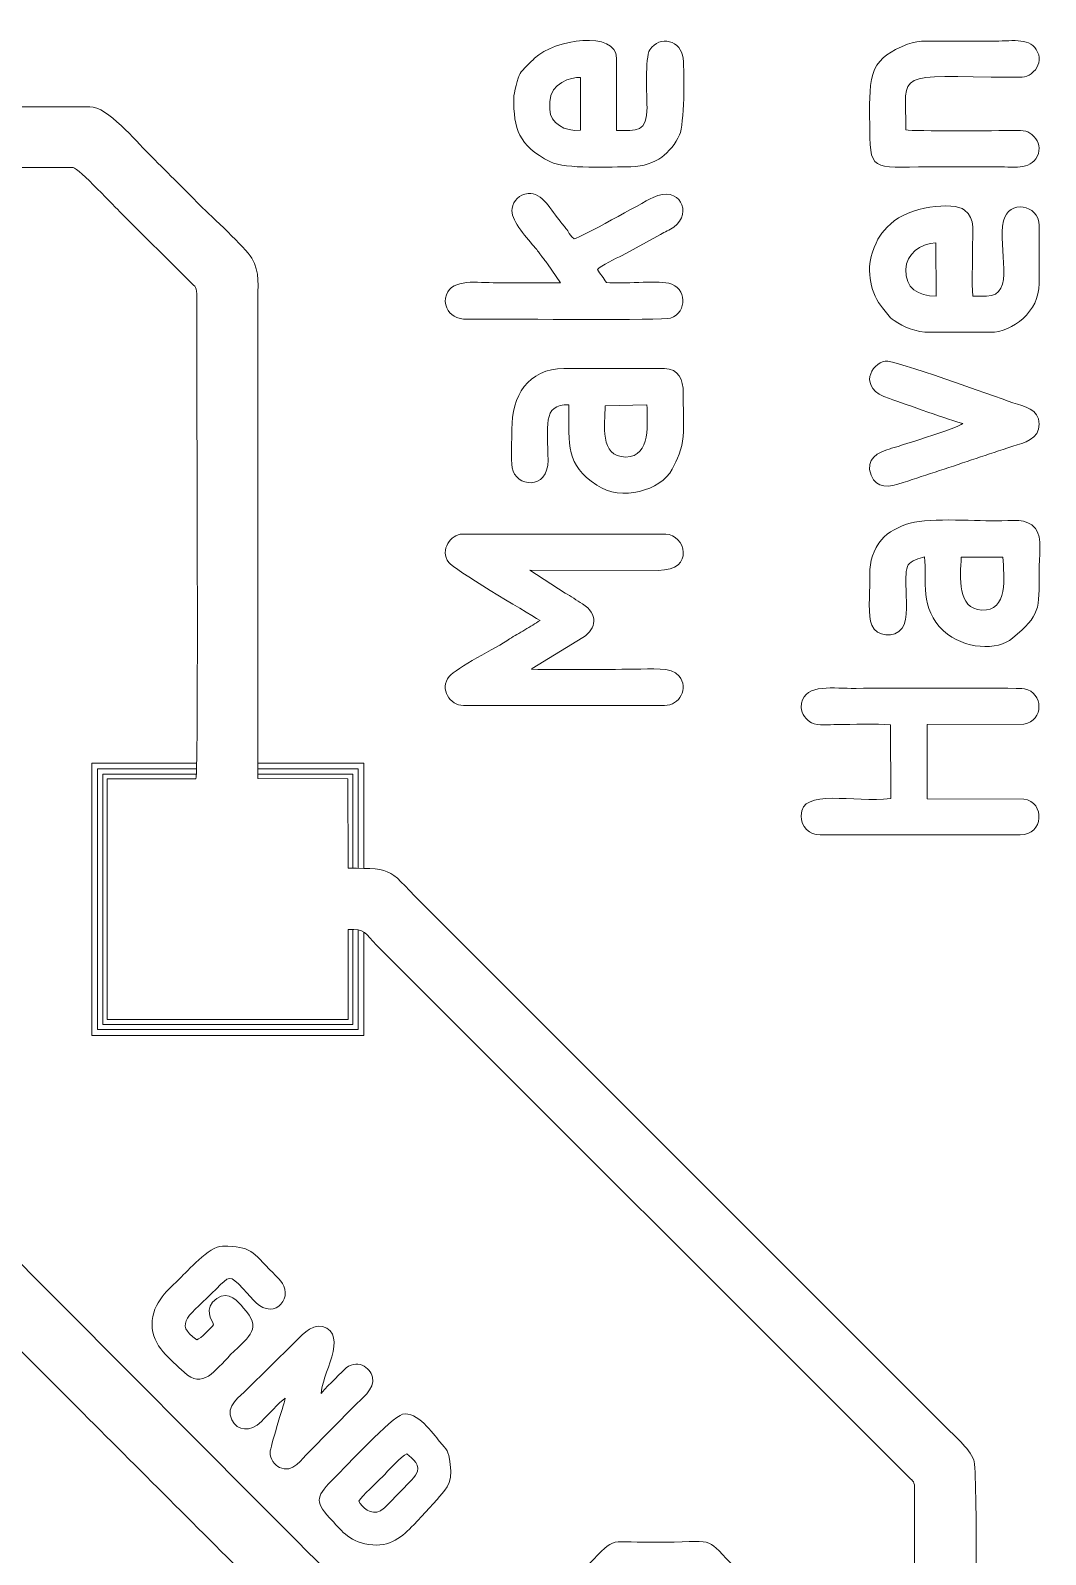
# Model space of a CAD drawing. Header units: inches. Extents: x -0.62 to 0.62, y -0.78 to 0.79.
# Drawn here: x 0.086 to 0.619, y -0.012 to 0.789 of the extents above; entities that cross this region are included whole.
import ezdxf

# ---------------------------------------------------------------- set-up
doc = ezdxf.new("R2010")
doc.units = ezdxf.units.IN
doc.header["$MEASUREMENT"] = 0
doc.layers.add('Layer 1', color=7, linetype='Continuous')

msp = doc.modelspace()

# ---------------------------------------------------------------- linework, layer by layer
at = {"layer": 'Layer 1', "lineweight": 9}
for points, knots in [([(0.34013, 0.75309), (0.34013, 0.73685), (0.34233, 0.72824), (0.3594, 0.71959), (0.3594, 0.71959), (0.36731, 0.71558), (0.3912, 0.717), (0.40169, 0.717), (0.40169, 0.717), (0.40842, 0.717), (0.41366, 0.71915), (0.41789, 0.72201), (0.41789, 0.72201), (0.42133, 0.72433), (0.42532, 0.72943), (0.42719, 0.73369), (0.42719, 0.73369), (0.42974, 0.73955), (0.42987, 0.76527), (0.4291, 0.77395), (0.4291, 0.77395), (0.42829, 0.78308), (0.41683, 0.78648), (0.41158, 0.77838), (0.41158, 0.77838), (0.40904, 0.77446), (0.41011, 0.75369), (0.41014, 0.74835), (0.41014, 0.74835), (0.41021, 0.73494), (0.40486, 0.736), (0.39413, 0.736), (0.39413, 0.736), (0.39413, 0.736), (0.39413, 0.77407), (0.39413, 0.77407), (0.39413, 0.77407), (0.39413, 0.78855), (0.36131, 0.78408), (0.35108, 0.77393), (0.35108, 0.77393), (0.3493, 0.77216), (0.34463, 0.7679), (0.34346, 0.76599), (0.34346, 0.76599), (0.3423, 0.76408), (0.34013, 0.75536), (0.34013, 0.75309)], [0, 0, 0, 0, 0.076923, 0.076923, 0.076923, 0.076923, 0.153846, 0.153846, 0.153846, 0.153846, 0.230769, 0.230769, 0.230769, 0.230769, 0.307692, 0.307692, 0.307692, 0.307692, 0.384615, 0.384615, 0.384615, 0.384615, 0.461538, 0.461538, 0.461538, 0.461538, 0.538462, 0.538462, 0.538462, 0.538462, 0.615385, 0.615385, 0.615385, 0.615385, 0.692308, 0.692308, 0.692308, 0.692308, 0.769231, 0.769231, 0.769231, 0.769231, 0.846154, 0.846154, 0.846154, 0.846154, 1, 1, 1, 1]), ([(0.54612, 0.73638), (0.54612, 0.7682), (0.53887, 0.76431), (0.60199, 0.764), (0.60199, 0.764), (0.60769, 0.76397), (0.60989, 0.76363), (0.61319, 0.76692), (0.61319, 0.76692), (0.61583, 0.76955), (0.61713, 0.77315), (0.61532, 0.77724), (0.61532, 0.77724), (0.61193, 0.78492), (0.60263, 0.783), (0.59319, 0.783), (0.59319, 0.783), (0.58371, 0.783), (0.57424, 0.783), (0.56477, 0.783), (0.56477, 0.783), (0.55216, 0.783), (0.55075, 0.78352), (0.54071, 0.77851), (0.54071, 0.77851), (0.53416, 0.77525), (0.52933, 0.77049), (0.52802, 0.76273), (0.52802, 0.76273), (0.52667, 0.75472), (0.52712, 0.74517), (0.52712, 0.73617), (0.52712, 0.73617), (0.52712, 0.71265), (0.53015, 0.717), (0.56409, 0.717), (0.56409, 0.717), (0.57356, 0.717), (0.58304, 0.717), (0.59251, 0.717), (0.59251, 0.717), (0.60246, 0.717), (0.61148, 0.71504), (0.61506, 0.72241), (0.61506, 0.72241), (0.61709, 0.72656), (0.61598, 0.73002), (0.61345, 0.73276), (0.61345, 0.73276), (0.61043, 0.73602), (0.60827, 0.73605), (0.60267, 0.73602), (0.60267, 0.73602), (0.59497, 0.73597), (0.54998, 0.73546), (0.54612, 0.73638)], [0, 0, 0, 0, 0.066667, 0.066667, 0.066667, 0.066667, 0.133333, 0.133333, 0.133333, 0.133333, 0.2, 0.2, 0.2, 0.2, 0.266667, 0.266667, 0.266667, 0.266667, 0.333333, 0.333333, 0.333333, 0.333333, 0.4, 0.4, 0.4, 0.4, 0.466667, 0.466667, 0.466667, 0.466667, 0.533333, 0.533333, 0.533333, 0.533333, 0.6, 0.6, 0.6, 0.6, 0.666667, 0.666667, 0.666667, 0.666667, 0.733333, 0.733333, 0.733333, 0.733333, 0.8, 0.8, 0.8, 0.8, 0.866667, 0.866667, 0.866667, 0.866667, 1, 1, 1, 1]), ([(0.35913, 0.75106), (0.35913, 0.761), (0.37045, 0.76415), (0.37513, 0.76381), (0.37513, 0.76381), (0.37513, 0.76381), (0.37513, 0.73622), (0.37513, 0.73622), (0.37513, 0.73622), (0.36706, 0.7352), (0.35913, 0.73995), (0.35913, 0.747), (0.35913, 0.747), (0.35913, 0.747), (0.35913, 0.75106), (0.35913, 0.75106)], [0, 0, 0, 0, 0.2, 0.2, 0.2, 0.2, 0.4, 0.4, 0.4, 0.4, 0.6, 0.6, 0.6, 0.6, 1, 1, 1, 1]), ([(-0.07453, -0.1548), (-0.07453, -0.1548), (-0.04124, -0.1548), (-0.04124, -0.1548), (-0.04124, -0.1548), (-0.04124, -0.1548), (-0.04124, -0.23911), (-0.04124, -0.23911), (-0.04124, -0.23911), (-0.04124, -0.23911), (-0.04837, -0.23911), (-0.04837, -0.23911), (-0.04837, -0.23911), (-0.04837, -0.23911), (-0.04837, -0.28711), (-0.04837, -0.28711), (-0.04837, -0.28711), (-0.04837, -0.28977), (-0.03524, -0.30145), (-0.03273, -0.30403), (-0.03273, -0.30403), (-0.02807, -0.30881), (-0.0286, -0.30748), (-0.01987, -0.30747), (-0.01987, -0.30747), (-0.01987, -0.30747), (0.06202, -0.30746), (0.06202, -0.30746), (0.06202, -0.30746), (0.07391, -0.30741), (0.07486, -0.31176), (0.08251, -0.3194), (0.08251, -0.3194), (0.10535, -0.34222), (0.10164, -0.33365), (0.10164, -0.36494), (0.10164, -0.36494), (0.10164, -0.36494), (0.10164, -0.39647), (0.10164, -0.39647), (0.10164, -0.39647), (0.10164, -0.39647), (0.10846, -0.39647), (0.10846, -0.39647), (0.10846, -0.39647), (0.10846, -0.39647), (0.10846, -0.40744), (0.10846, -0.40744), (0.10846, -0.40744), (0.11764, -0.39905), (0.1394, -0.37637), (0.14398, -0.3718), (0.14398, -0.3718), (0.1571, -0.35867), (0.16974, -0.34606), (0.18289, -0.33289), (0.18289, -0.33289), (0.18289, -0.33289), (0.24076, -0.27504), (0.24076, -0.27504), (0.24076, -0.27504), (0.24503, -0.27076), (0.25611, -0.25747), (0.2623, -0.25747), (0.2623, -0.25747), (0.2623, -0.25747), (0.35458, -0.25747), (0.35458, -0.25747), (0.35458, -0.25747), (0.35465, -0.23657), (0.35254, -0.24371), (0.37269, -0.22359), (0.37269, -0.22359), (0.37553, -0.22074), (0.3893, -0.20547), (0.39222, -0.20547), (0.39222, -0.20547), (0.39222, -0.20547), (0.44161, -0.20547), (0.44161, -0.20547), (0.44161, -0.20547), (0.44369, -0.20547), (0.44794, -0.21043), (0.4491, -0.21184), (0.4491, -0.21184), (0.45352, -0.20902), (0.49547, -0.16585), (0.50029, -0.16103), (0.50029, -0.16103), (0.50029, -0.16103), (0.54529, -0.11603), (0.54529, -0.11603), (0.54529, -0.11603), (0.54735, -0.11398), (0.55062, -0.11223), (0.55062, -0.10844), (0.55062, -0.10844), (0.55062, -0.10844), (0.55062, 0.02353), (0.55062, 0.02353), (0.55062, 0.02353), (0.55062, 0.02678), (0.54916, 0.02724), (0.54729, 0.02906), (0.54729, 0.02906), (0.54729, 0.02906), (0.26811, 0.30817), (0.26811, 0.30817), (0.26811, 0.30817), (0.26222, 0.31406), (0.26201, 0.31706), (0.25315, 0.31631), (0.25315, 0.31631), (0.25315, 0.31631), (0.25313, 0.26902), (0.25313, 0.26902), (0.25313, 0.26902), (0.25313, 0.26902), (0.12664, 0.26902), (0.12664, 0.26902), (0.12664, 0.26902), (0.12664, 0.26902), (0.12664, 0.39551), (0.12664, 0.39551), (0.12664, 0.39551), (0.12664, 0.39551), (0.17321, 0.39551), (0.17321, 0.39551), (0.17321, 0.39551), (0.17472, 0.40065), (0.17339, 0.62103), (0.17366, 0.64822), (0.17366, 0.64822), (0.17372, 0.65434), (0.17317, 0.65343), (0.16991, 0.65663), (0.16991, 0.65663), (0.16991, 0.65663), (0.1337, 0.69282), (0.1337, 0.69282), (0.1337, 0.69282), (0.13159, 0.69494), (0.11135, 0.71651), (0.1087, 0.71651), (0.1087, 0.71651), (0.1087, 0.71651), (-0.37545, 0.71651), (-0.37545, 0.71651), (-0.37545, 0.71651), (-0.37877, 0.71651), (-0.38539, 0.70811), (-0.38788, 0.70562), (-0.38788, 0.70562), (-0.38788, 0.70562), (-0.43593, 0.65758), (-0.43593, 0.65758), (-0.43593, 0.65758), (-0.43882, 0.65471), (-0.44033, 0.65476), (-0.44041, 0.6496), (-0.44041, 0.6496), (-0.44041, 0.6496), (-0.44035, 0.58863), (-0.44035, 0.58863), (-0.44035, 0.58863), (-0.44035, 0.52426), (-0.44035, 0.45989), (-0.44035, 0.39552), (-0.44035, 0.39552), (-0.44035, 0.39552), (-0.39304, 0.39551), (-0.39304, 0.39551), (-0.39304, 0.39551), (-0.39304, 0.39551), (-0.39285, 0.2692), (-0.39285, 0.2692), (-0.39285, 0.2692), (-0.40544, 0.2681), (-0.49895, 0.26901), (-0.51935, 0.26902), (-0.51935, 0.26902), (-0.51935, 0.28971), (-0.52023, 0.38256), (-0.51914, 0.39552), (-0.51914, 0.39552), (-0.51914, 0.39552), (-0.47239, 0.39552), (-0.47239, 0.39552), (-0.47239, 0.39552), (-0.47239, 0.39552), (-0.47235, 0.66105), (-0.47235, 0.66105), (-0.47235, 0.66105), (-0.47235, 0.66876), (-0.45824, 0.68029), (-0.45303, 0.68551), (-0.45303, 0.68551), (-0.45303, 0.68551), (-0.39821, 0.74032), (-0.39821, 0.74032), (-0.39821, 0.74032), (-0.3949, 0.74364), (-0.39105, 0.7485), (-0.38391, 0.7485), (-0.38391, 0.7485), (-0.38391, 0.7485), (0.1175, 0.7485), (0.1175, 0.7485), (0.1175, 0.7485), (0.12661, 0.7485), (0.14183, 0.73035), (0.14807, 0.72411), (0.14807, 0.72411), (0.15739, 0.71479), (0.16619, 0.70599), (0.17547, 0.6967), (0.17547, 0.6967), (0.18143, 0.69074), (0.1989, 0.67474), (0.20252, 0.66895), (0.20252, 0.66895), (0.20706, 0.66167), (0.20563, 0.65432), (0.20563, 0.64413), (0.20563, 0.64413), (0.20563, 0.64413), (0.20563, 0.39574), (0.20563, 0.39574), (0.20563, 0.39574), (0.20563, 0.39574), (0.25303, 0.39549), (0.25303, 0.39549), (0.25303, 0.39549), (0.25303, 0.39549), (0.25315, 0.34852), (0.25315, 0.34852), (0.25315, 0.34852), (0.27852, 0.34852), (0.2733, 0.34868), (0.29534, 0.32661), (0.29534, 0.32661), (0.29534, 0.32661), (0.56672, 0.05526), (0.56672, 0.05526), (0.56672, 0.05526), (0.57105, 0.05094), (0.57942, 0.04404), (0.58178, 0.03773), (0.58178, 0.03773), (0.58395, 0.03193), (0.58262, -0.07359), (0.58262, -0.08949), (0.58262, -0.08949), (0.58262, -0.12245), (0.58771, -0.11929), (0.56812, -0.13886), (0.56812, -0.13886), (0.55721, -0.14976), (0.54687, -0.16011), (0.53597, -0.171), (0.53597, -0.171), (0.52521, -0.18176), (0.51491, -0.19206), (0.50416, -0.20281), (0.50416, -0.20281), (0.49868, -0.20829), (0.49371, -0.21325), (0.48826, -0.21871), (0.48826, -0.21871), (0.48542, -0.22156), (0.48302, -0.22395), (0.48014, -0.22683), (0.48014, -0.22683), (0.47761, -0.22936), (0.47427, -0.23231), (0.47225, -0.23489), (0.47225, -0.23489), (0.47472, -0.23715), (0.47912, -0.23994), (0.47912, -0.2438), (0.47912, -0.2438), (0.47912, -0.2438), (0.47912, -0.29252), (0.47912, -0.29252), (0.47912, -0.29252), (0.47912, -0.2952), (0.47536, -0.2979), (0.47369, -0.29957), (0.47369, -0.29957), (0.47369, -0.29957), (0.45508, -0.31817), (0.45508, -0.31817), (0.45508, -0.31817), (0.43869, -0.33459), (0.44703, -0.32997), (0.41658, -0.32997), (0.41658, -0.32997), (0.41104, -0.32997), (0.39675, -0.3307), (0.39222, -0.32992), (0.39222, -0.32992), (0.38946, -0.32944), (0.38713, -0.3261), (0.38541, -0.32437), (0.38541, -0.32437), (0.38105, -0.32001), (0.35463, -0.29501), (0.35463, -0.29252), (0.35463, -0.29252), (0.35463, -0.29252), (0.35463, -0.27747), (0.35463, -0.27747), (0.35463, -0.27747), (0.35463, -0.27747), (0.26902, -0.27747), (0.26902, -0.27747), (0.26902, -0.27747), (0.26555, -0.27747), (0.26429, -0.28006), (0.26248, -0.28188), (0.26248, -0.28188), (0.26248, -0.28188), (0.13119, -0.41315), (0.13119, -0.41315), (0.13119, -0.41315), (0.12346, -0.42088), (0.11635, -0.42822), (0.10852, -0.43581), (0.10852, -0.43581), (0.10852, -0.43581), (0.10846, -0.43587), (0.10846, -0.43587), (0.10846, -0.43587), (0.10846, -0.43587), (0.10846, -0.48077), (0.10846, -0.48077), (0.10846, -0.48077), (0.10846, -0.48077), (0.07517, -0.48077), (0.07517, -0.48077), (0.07517, -0.48077), (0.07517, -0.48077), (0.07517, -0.39647), (0.07517, -0.39647), (0.07517, -0.39647), (0.07517, -0.39647), (0.08163, -0.39647), (0.08163, -0.39647), (0.08163, -0.39647), (0.08163, -0.39647), (0.08163, -0.39607), (0.08163, -0.39607), (0.08163, -0.39607), (0.08163, -0.39607), (0.08163, -0.34802), (0.08163, -0.34802), (0.08163, -0.34802), (0.08163, -0.34509), (0.0707, -0.33551), (0.06821, -0.33302), (0.06821, -0.33302), (0.06512, -0.32994), (0.06434, -0.32752), (0.05936, -0.32742), (0.05936, -0.32742), (0.03524, -0.32692), (0.01103, -0.32747), (-0.0131, -0.32747), (-0.0131, -0.32747), (-0.04096, -0.32747), (-0.03554, -0.32977), (-0.05412, -0.31121), (-0.05412, -0.31121), (-0.07307, -0.29228), (-0.06837, -0.29741), (-0.06837, -0.26727), (-0.06837, -0.26727), (-0.07028, -0.26819), (-0.06909, -0.26745), (-0.07067, -0.2688), (-0.07067, -0.2688), (-0.07143, -0.26945), (-0.07192, -0.27006), (-0.07268, -0.27084), (-0.07268, -0.27084), (-0.07417, -0.27235), (-0.07522, -0.27338), (-0.07674, -0.2749), (-0.07674, -0.2749), (-0.07951, -0.27767), (-0.08175, -0.27992), (-0.08452, -0.28268), (-0.08452, -0.28268), (-0.08452, -0.28268), (-0.2571, -0.45523), (-0.2571, -0.45523), (-0.2571, -0.45523), (-0.26772, -0.46585), (-0.27797, -0.47604), (-0.28857, -0.48669), (-0.28857, -0.48669), (-0.29686, -0.49504), (-0.30115, -0.49246), (-0.31422, -0.49246), (-0.31422, -0.49246), (-0.32428, -0.49246), (-0.33575, -0.49196), (-0.34563, -0.49256), (-0.34563, -0.49256), (-0.34563, -0.49256), (-0.34588, -0.50796), (-0.34588, -0.50796), (-0.34588, -0.50796), (-0.37038, -0.50796), (-0.396, -0.50879), (-0.42036, -0.50787), (-0.42036, -0.50787), (-0.42036, -0.50787), (-0.42035, -0.45759), (-0.42035, -0.45759), (-0.42035, -0.45759), (-0.40293, -0.45659), (-0.36536, -0.45746), (-0.34585, -0.45746), (-0.34585, -0.45746), (-0.34585, -0.45746), (-0.34581, -0.47232), (-0.34581, -0.47232), (-0.34581, -0.47232), (-0.33233, -0.47324), (-0.31859, -0.47247), (-0.30508, -0.47246), (-0.30508, -0.47246), (-0.3016, -0.47246), (-0.29857, -0.46813), (-0.29676, -0.46632), (-0.29676, -0.46632), (-0.29676, -0.46632), (-0.18611, -0.35568), (-0.18611, -0.35568), (-0.18611, -0.35568), (-0.16633, -0.33593), (-0.14704, -0.31659), (-0.12723, -0.29681), (-0.12723, -0.29681), (-0.11996, -0.28956), (-0.07864, -0.24931), (-0.06956, -0.23911), (-0.06956, -0.23911), (-0.06956, -0.23911), (-0.07453, -0.23911), (-0.07453, -0.23911), (-0.07453, -0.23911), (-0.07453, -0.23911), (-0.07453, -0.1548), (-0.07453, -0.1548)], [0, 0, 0, 0, 0.008696, 0.008696, 0.008696, 0.008696, 0.017391, 0.017391, 0.017391, 0.017391, 0.026087, 0.026087, 0.026087, 0.026087, 0.034783, 0.034783, 0.034783, 0.034783, 0.043478, 0.043478, 0.043478, 0.043478, 0.052174, 0.052174, 0.052174, 0.052174, 0.06087, 0.06087, 0.06087, 0.06087, 0.069565, 0.069565, 0.069565, 0.069565, 0.078261, 0.078261, 0.078261, 0.078261, 0.086957, 0.086957, 0.086957, 0.086957, 0.095652, 0.095652, 0.095652, 0.095652, 0.104348, 0.104348, 0.104348, 0.104348, 0.113043, 0.113043, 0.113043, 0.113043, 0.121739, 0.121739, 0.121739, 0.121739, 0.130435, 0.130435, 0.130435, 0.130435, 0.13913, 0.13913, 0.13913, 0.13913, 0.147826, 0.147826, 0.147826, 0.147826, 0.156522, 0.156522, 0.156522, 0.156522, 0.165217, 0.165217, 0.165217, 0.165217, 0.173913, 0.173913, 0.173913, 0.173913, 0.182609, 0.182609, 0.182609, 0.182609, 0.191304, 0.191304, 0.191304, 0.191304, 0.2, 0.2, 0.2, 0.2, 0.208696, 0.208696, 0.208696, 0.208696, 0.217391, 0.217391, 0.217391, 0.217391, 0.226087, 0.226087, 0.226087, 0.226087, 0.234783, 0.234783, 0.234783, 0.234783, 0.243478, 0.243478, 0.243478, 0.243478, 0.252174, 0.252174, 0.252174, 0.252174, 0.26087, 0.26087, 0.26087, 0.26087, 0.269565, 0.269565, 0.269565, 0.269565, 0.278261, 0.278261, 0.278261, 0.278261, 0.286957, 0.286957, 0.286957, 0.286957, 0.295652, 0.295652, 0.295652, 0.295652, 0.304348, 0.304348, 0.304348, 0.304348, 0.313043, 0.313043, 0.313043, 0.313043, 0.321739, 0.321739, 0.321739, 0.321739, 0.330435, 0.330435, 0.330435, 0.330435, 0.33913, 0.33913, 0.33913, 0.33913, 0.347826, 0.347826, 0.347826, 0.347826, 0.356522, 0.356522, 0.356522, 0.356522, 0.365217, 0.365217, 0.365217, 0.365217, 0.373913, 0.373913, 0.373913, 0.373913, 0.382609, 0.382609, 0.382609, 0.382609, 0.391304, 0.391304, 0.391304, 0.391304, 0.4, 0.4, 0.4, 0.4, 0.408696, 0.408696, 0.408696, 0.408696, 0.417391, 0.417391, 0.417391, 0.417391, 0.426087, 0.426087, 0.426087, 0.426087, 0.434783, 0.434783, 0.434783, 0.434783, 0.443478, 0.443478, 0.443478, 0.443478, 0.452174, 0.452174, 0.452174, 0.452174, 0.46087, 0.46087, 0.46087, 0.46087, 0.469565, 0.469565, 0.469565, 0.469565, 0.478261, 0.478261, 0.478261, 0.478261, 0.486957, 0.486957, 0.486957, 0.486957, 0.495652, 0.495652, 0.495652, 0.495652, 0.504348, 0.504348, 0.504348, 0.504348, 0.513043, 0.513043, 0.513043, 0.513043, 0.521739, 0.521739, 0.521739, 0.521739, 0.530435, 0.530435, 0.530435, 0.530435, 0.53913, 0.53913, 0.53913, 0.53913, 0.547826, 0.547826, 0.547826, 0.547826, 0.556522, 0.556522, 0.556522, 0.556522, 0.565217, 0.565217, 0.565217, 0.565217, 0.573913, 0.573913, 0.573913, 0.573913, 0.582609, 0.582609, 0.582609, 0.582609, 0.591304, 0.591304, 0.591304, 0.591304, 0.6, 0.6, 0.6, 0.6, 0.608696, 0.608696, 0.608696, 0.608696, 0.617391, 0.617391, 0.617391, 0.617391, 0.626087, 0.626087, 0.626087, 0.626087, 0.634783, 0.634783, 0.634783, 0.634783, 0.643478, 0.643478, 0.643478, 0.643478, 0.652174, 0.652174, 0.652174, 0.652174, 0.66087, 0.66087, 0.66087, 0.66087, 0.669565, 0.669565, 0.669565, 0.669565, 0.678261, 0.678261, 0.678261, 0.678261, 0.686957, 0.686957, 0.686957, 0.686957, 0.695652, 0.695652, 0.695652, 0.695652, 0.704348, 0.704348, 0.704348, 0.704348, 0.713043, 0.713043, 0.713043, 0.713043, 0.721739, 0.721739, 0.721739, 0.721739, 0.730435, 0.730435, 0.730435, 0.730435, 0.73913, 0.73913, 0.73913, 0.73913, 0.747826, 0.747826, 0.747826, 0.747826, 0.756522, 0.756522, 0.756522, 0.756522, 0.765217, 0.765217, 0.765217, 0.765217, 0.773913, 0.773913, 0.773913, 0.773913, 0.782609, 0.782609, 0.782609, 0.782609, 0.791304, 0.791304, 0.791304, 0.791304, 0.8, 0.8, 0.8, 0.8, 0.808696, 0.808696, 0.808696, 0.808696, 0.817391, 0.817391, 0.817391, 0.817391, 0.826087, 0.826087, 0.826087, 0.826087, 0.834783, 0.834783, 0.834783, 0.834783, 0.843478, 0.843478, 0.843478, 0.843478, 0.852174, 0.852174, 0.852174, 0.852174, 0.86087, 0.86087, 0.86087, 0.86087, 0.869565, 0.869565, 0.869565, 0.869565, 0.878261, 0.878261, 0.878261, 0.878261, 0.886957, 0.886957, 0.886957, 0.886957, 0.895652, 0.895652, 0.895652, 0.895652, 0.904348, 0.904348, 0.904348, 0.904348, 0.913043, 0.913043, 0.913043, 0.913043, 0.921739, 0.921739, 0.921739, 0.921739, 0.930435, 0.930435, 0.930435, 0.930435, 0.93913, 0.93913, 0.93913, 0.93913, 0.947826, 0.947826, 0.947826, 0.947826, 0.956522, 0.956522, 0.956522, 0.956522, 0.965217, 0.965217, 0.965217, 0.965217, 0.973913, 0.973913, 0.973913, 0.973913, 0.982609, 0.982609, 0.982609, 0.982609, 1, 1, 1, 1]), ([(0.36477, 0.65601), (0.35362, 0.65601), (0.34247, 0.65601), (0.33132, 0.65601), (0.33132, 0.65601), (0.32066, 0.65601), (0.30806, 0.65847), (0.30473, 0.64968), (0.30473, 0.64968), (0.30287, 0.64477), (0.30582, 0.64038), (0.30876, 0.63847), (0.30876, 0.63847), (0.31233, 0.63614), (0.31875, 0.63701), (0.32388, 0.63701), (0.32388, 0.63701), (0.33938, 0.63701), (0.41852, 0.63622), (0.42252, 0.63753), (0.42252, 0.63753), (0.43136, 0.64043), (0.43126, 0.65365), (0.42154, 0.65576), (0.42154, 0.65576), (0.4142, 0.65736), (0.3977, 0.65525), (0.38877, 0.65622), (0.38877, 0.65622), (0.38734, 0.65866), (0.38562, 0.66059), (0.38407, 0.66308), (0.38407, 0.66308), (0.38601, 0.66501), (0.39386, 0.66881), (0.39702, 0.67045), (0.39702, 0.67045), (0.39702, 0.67045), (0.41715, 0.68146), (0.41715, 0.68146), (0.41715, 0.68146), (0.41942, 0.68279), (0.42204, 0.68363), (0.42419, 0.68524), (0.42419, 0.68524), (0.43438, 0.6928), (0.42722, 0.70763), (0.41333, 0.70085), (0.41333, 0.70085), (0.40658, 0.69755), (0.37575, 0.67986), (0.37192, 0.67915), (0.37192, 0.67915), (0.36982, 0.68084), (0.36984, 0.68115), (0.36846, 0.6833), (0.36846, 0.6833), (0.36719, 0.68527), (0.36631, 0.68611), (0.36487, 0.68785), (0.36487, 0.68785), (0.35982, 0.69391), (0.35507, 0.70375), (0.34769, 0.70293), (0.34769, 0.70293), (0.34278, 0.70238), (0.34009, 0.69926), (0.3393, 0.69512), (0.3393, 0.69512), (0.33819, 0.68933), (0.34612, 0.68081), (0.35079, 0.67513), (0.35079, 0.67513), (0.35209, 0.67355), (0.35318, 0.67226), (0.35435, 0.67056), (0.35435, 0.67056), (0.35572, 0.66857), (0.35651, 0.66775), (0.35792, 0.66598), (0.35792, 0.66598), (0.35792, 0.66598), (0.36477, 0.65601), (0.36477, 0.65601)], [0, 0, 0, 0, 0.045455, 0.045455, 0.045455, 0.045455, 0.090909, 0.090909, 0.090909, 0.090909, 0.136364, 0.136364, 0.136364, 0.136364, 0.181818, 0.181818, 0.181818, 0.181818, 0.227273, 0.227273, 0.227273, 0.227273, 0.272727, 0.272727, 0.272727, 0.272727, 0.318182, 0.318182, 0.318182, 0.318182, 0.363636, 0.363636, 0.363636, 0.363636, 0.409091, 0.409091, 0.409091, 0.409091, 0.454545, 0.454545, 0.454545, 0.454545, 0.5, 0.5, 0.5, 0.5, 0.545455, 0.545455, 0.545455, 0.545455, 0.590909, 0.590909, 0.590909, 0.590909, 0.636364, 0.636364, 0.636364, 0.636364, 0.681818, 0.681818, 0.681818, 0.681818, 0.727273, 0.727273, 0.727273, 0.727273, 0.772727, 0.772727, 0.772727, 0.772727, 0.818182, 0.818182, 0.818182, 0.818182, 0.863636, 0.863636, 0.863636, 0.863636, 0.909091, 0.909091, 0.909091, 0.909091, 1, 1, 1, 1]), ([(0.55868, 0.63001), (0.55868, 0.63001), (0.59048, 0.63001), (0.59048, 0.63001), (0.59048, 0.63001), (0.60222, 0.63001), (0.61612, 0.6409), (0.61612, 0.65563), (0.61612, 0.65563), (0.61612, 0.65563), (0.61612, 0.68609), (0.61612, 0.68609), (0.61612, 0.68609), (0.61612, 0.6974), (0.59996, 0.6997), (0.5974, 0.68859), (0.5974, 0.68859), (0.59407, 0.67419), (0.60419, 0.649), (0.58845, 0.649), (0.58845, 0.649), (0.58845, 0.649), (0.58124, 0.64907), (0.58124, 0.64907), (0.58124, 0.64907), (0.5807, 0.65663), (0.58112, 0.66555), (0.58112, 0.67323), (0.58112, 0.67323), (0.58112, 0.68212), (0.5828, 0.68994), (0.57697, 0.69426), (0.57697, 0.69426), (0.57085, 0.6988), (0.54745, 0.69607), (0.53812, 0.68702), (0.53812, 0.68702), (0.53279, 0.68185), (0.53152, 0.68009), (0.52842, 0.67165), (0.52842, 0.67165), (0.52508, 0.66257), (0.52794, 0.64963), (0.5338, 0.64291), (0.5338, 0.64291), (0.53597, 0.64042), (0.53695, 0.63811), (0.5399, 0.63615), (0.5399, 0.63615), (0.54489, 0.63284), (0.55139, 0.63001), (0.55868, 0.63001)], [0, 0, 0, 0, 0.071429, 0.071429, 0.071429, 0.071429, 0.142857, 0.142857, 0.142857, 0.142857, 0.214286, 0.214286, 0.214286, 0.214286, 0.285714, 0.285714, 0.285714, 0.285714, 0.357143, 0.357143, 0.357143, 0.357143, 0.428571, 0.428571, 0.428571, 0.428571, 0.5, 0.5, 0.5, 0.5, 0.571429, 0.571429, 0.571429, 0.571429, 0.642857, 0.642857, 0.642857, 0.642857, 0.714286, 0.714286, 0.714286, 0.714286, 0.785714, 0.785714, 0.785714, 0.785714, 0.857143, 0.857143, 0.857143, 0.857143, 1, 1, 1, 1]), ([(0.56197, 0.649), (0.55244, 0.64902), (0.54572, 0.65333), (0.54608, 0.66304), (0.54608, 0.66304), (0.5464, 0.67129), (0.55344, 0.67656), (0.56189, 0.67702), (0.56189, 0.67702), (0.56189, 0.67702), (0.56197, 0.649), (0.56197, 0.649)], [0, 0, 0, 0, 0.25, 0.25, 0.25, 0.25, 0.5, 0.5, 0.5, 0.5, 1, 1, 1, 1]), ([(0.36912, 0.59193), (0.36922, 0.56987), (0.36713, 0.56087), (0.38376, 0.54972), (0.38376, 0.54972), (0.39665, 0.54107), (0.41726, 0.54679), (0.42335, 0.55816), (0.42335, 0.55816), (0.42586, 0.56284), (0.42862, 0.56891), (0.4291, 0.57521), (0.4291, 0.57521), (0.42962, 0.58213), (0.42909, 0.59098), (0.42914, 0.59813), (0.42914, 0.59813), (0.42919, 0.60506), (0.42674, 0.61101), (0.41928, 0.61101), (0.41928, 0.61101), (0.41928, 0.61101), (0.3665, 0.61101), (0.3665, 0.61101), (0.3665, 0.61101), (0.34754, 0.61101), (0.33907, 0.59626), (0.33913, 0.57916), (0.33913, 0.57916), (0.33914, 0.574), (0.33853, 0.56338), (0.3393, 0.55888), (0.3393, 0.55888), (0.34102, 0.5488), (0.35813, 0.54667), (0.35815, 0.56288), (0.35815, 0.56288), (0.35817, 0.5798), (0.35474, 0.59259), (0.36912, 0.59193)], [0, 0, 0, 0, 0.090909, 0.090909, 0.090909, 0.090909, 0.181818, 0.181818, 0.181818, 0.181818, 0.272727, 0.272727, 0.272727, 0.272727, 0.363636, 0.363636, 0.363636, 0.363636, 0.454545, 0.454545, 0.454545, 0.454545, 0.545455, 0.545455, 0.545455, 0.545455, 0.636364, 0.636364, 0.636364, 0.636364, 0.727273, 0.727273, 0.727273, 0.727273, 0.818182, 0.818182, 0.818182, 0.818182, 1, 1, 1, 1]), ([(0.57596, 0.58216), (0.57365, 0.57978), (0.54001, 0.5695), (0.53785, 0.56888), (0.53785, 0.56888), (0.53161, 0.56709), (0.52458, 0.56348), (0.52781, 0.55507), (0.52781, 0.55507), (0.53072, 0.5475), (0.53711, 0.54861), (0.54476, 0.55115), (0.54476, 0.55115), (0.557, 0.55523), (0.57065, 0.55957), (0.58295, 0.56374), (0.58295, 0.56374), (0.58943, 0.56594), (0.59527, 0.56785), (0.60223, 0.57016), (0.60223, 0.57016), (0.60816, 0.57213), (0.61631, 0.57363), (0.61612, 0.58184), (0.61612, 0.58184), (0.61593, 0.58988), (0.60835, 0.59092), (0.60235, 0.593), (0.60235, 0.593), (0.59167, 0.59668), (0.54003, 0.61563), (0.53519, 0.61488), (0.53519, 0.61488), (0.52823, 0.61381), (0.5201, 0.60079), (0.53744, 0.59517), (0.53744, 0.59517), (0.54631, 0.5923), (0.5696, 0.58367), (0.57596, 0.58216)], [0, 0, 0, 0, 0.090909, 0.090909, 0.090909, 0.090909, 0.181818, 0.181818, 0.181818, 0.181818, 0.272727, 0.272727, 0.272727, 0.272727, 0.363636, 0.363636, 0.363636, 0.363636, 0.454545, 0.454545, 0.454545, 0.454545, 0.545455, 0.545455, 0.545455, 0.545455, 0.636364, 0.636364, 0.636364, 0.636364, 0.727273, 0.727273, 0.727273, 0.727273, 0.818182, 0.818182, 0.818182, 0.818182, 1, 1, 1, 1]), ([(0.41011, 0.59201), (0.41018, 0.58329), (0.41245, 0.56451), (0.39898, 0.56451), (0.39898, 0.56451), (0.38488, 0.56451), (0.38813, 0.58186), (0.38813, 0.59134), (0.38813, 0.59134), (0.38813, 0.59134), (0.41011, 0.59201), (0.41011, 0.59201)], [0, 0, 0, 0, 0.25, 0.25, 0.25, 0.25, 0.5, 0.5, 0.5, 0.5, 1, 1, 1, 1]), ([(0.55594, 0.51201), (0.55718, 0.49988), (0.55331, 0.48469), (0.56582, 0.47327), (0.56582, 0.47327), (0.57666, 0.46338), (0.59426, 0.46265), (0.60215, 0.46936), (0.60215, 0.46936), (0.61675, 0.48177), (0.61612, 0.48398), (0.61612, 0.50471), (0.61612, 0.50471), (0.61612, 0.5115), (0.61788, 0.52237), (0.61415, 0.52704), (0.61415, 0.52704), (0.60966, 0.53267), (0.60221, 0.53101), (0.59319, 0.53101), (0.59319, 0.53101), (0.58114, 0.53101), (0.55561, 0.53279), (0.5464, 0.52923), (0.5464, 0.52923), (0.54026, 0.52685), (0.53515, 0.52414), (0.53193, 0.51927), (0.53193, 0.51927), (0.52765, 0.51282), (0.52708, 0.50851), (0.52712, 0.49931), (0.52712, 0.49931), (0.52714, 0.49307), (0.52618, 0.48061), (0.52816, 0.47623), (0.52816, 0.47623), (0.53096, 0.47003), (0.53994, 0.46922), (0.54411, 0.47463), (0.54411, 0.47463), (0.54756, 0.47911), (0.54614, 0.49075), (0.54612, 0.49727), (0.54612, 0.49727), (0.54611, 0.50058), (0.54592, 0.50565), (0.54735, 0.50792), (0.54735, 0.50792), (0.54856, 0.50983), (0.55329, 0.51149), (0.55594, 0.51201)], [0, 0, 0, 0, 0.071429, 0.071429, 0.071429, 0.071429, 0.142857, 0.142857, 0.142857, 0.142857, 0.214286, 0.214286, 0.214286, 0.214286, 0.285714, 0.285714, 0.285714, 0.285714, 0.357143, 0.357143, 0.357143, 0.357143, 0.428571, 0.428571, 0.428571, 0.428571, 0.5, 0.5, 0.5, 0.5, 0.571429, 0.571429, 0.571429, 0.571429, 0.642857, 0.642857, 0.642857, 0.642857, 0.714286, 0.714286, 0.714286, 0.714286, 0.785714, 0.785714, 0.785714, 0.785714, 0.857143, 0.857143, 0.857143, 0.857143, 1, 1, 1, 1]), ([(0.35399, 0.47865), (0.35145, 0.47704), (0.34875, 0.47546), (0.34604, 0.47378), (0.34604, 0.47378), (0.34287, 0.47182), (0.34059, 0.47078), (0.33797, 0.469), (0.33797, 0.469), (0.33099, 0.46423), (0.3098, 0.45364), (0.30625, 0.44925), (0.30625, 0.44925), (0.30099, 0.44274), (0.30646, 0.43402), (0.31373, 0.43402), (0.31373, 0.43402), (0.31373, 0.43402), (0.41928, 0.43402), (0.41928, 0.43402), (0.41928, 0.43402), (0.42741, 0.43402), (0.43212, 0.4431), (0.427, 0.44948), (0.427, 0.44948), (0.42289, 0.45461), (0.41212, 0.45302), (0.40372, 0.45302), (0.40372, 0.45302), (0.38563, 0.45302), (0.36746, 0.45284), (0.34938, 0.45304), (0.34938, 0.45304), (0.34949, 0.45319), (0.34969, 0.4536), (0.34976, 0.45347), (0.34976, 0.45347), (0.34976, 0.45347), (0.37645, 0.46975), (0.37645, 0.46975), (0.37645, 0.46975), (0.38375, 0.47437), (0.38459, 0.48208), (0.37626, 0.48737), (0.37626, 0.48737), (0.37308, 0.48939), (0.37023, 0.49127), (0.36707, 0.49309), (0.36707, 0.49309), (0.36707, 0.49309), (0.34851, 0.50501), (0.34851, 0.50501), (0.34851, 0.50501), (0.34851, 0.50501), (0.41592, 0.505), (0.41592, 0.505), (0.41592, 0.505), (0.43601, 0.50488), (0.42991, 0.52401), (0.41996, 0.52401), (0.41996, 0.52401), (0.41996, 0.52401), (0.31305, 0.52401), (0.31305, 0.52401), (0.31305, 0.52401), (0.30717, 0.52401), (0.30103, 0.51575), (0.30598, 0.50915), (0.30598, 0.50915), (0.30863, 0.50559), (0.3456, 0.48374), (0.35399, 0.47865)], [0, 0, 0, 0, 0.052632, 0.052632, 0.052632, 0.052632, 0.105263, 0.105263, 0.105263, 0.105263, 0.157895, 0.157895, 0.157895, 0.157895, 0.210526, 0.210526, 0.210526, 0.210526, 0.263158, 0.263158, 0.263158, 0.263158, 0.315789, 0.315789, 0.315789, 0.315789, 0.368421, 0.368421, 0.368421, 0.368421, 0.421053, 0.421053, 0.421053, 0.421053, 0.473684, 0.473684, 0.473684, 0.473684, 0.526316, 0.526316, 0.526316, 0.526316, 0.578947, 0.578947, 0.578947, 0.578947, 0.631579, 0.631579, 0.631579, 0.631579, 0.684211, 0.684211, 0.684211, 0.684211, 0.736842, 0.736842, 0.736842, 0.736842, 0.789474, 0.789474, 0.789474, 0.789474, 0.842105, 0.842105, 0.842105, 0.842105, 0.894737, 0.894737, 0.894737, 0.894737, 1, 1, 1, 1]), ([(0.597, 0.51191), (0.59774, 0.50177), (0.59983, 0.48332), (0.58595, 0.48413), (0.58595, 0.48413), (0.57298, 0.48489), (0.57452, 0.50106), (0.57522, 0.512), (0.57522, 0.512), (0.57522, 0.512), (0.597, 0.51191), (0.597, 0.51191)], [0, 0, 0, 0, 0.25, 0.25, 0.25, 0.25, 0.5, 0.5, 0.5, 0.5, 1, 1, 1, 1]), ([(0.49112, 0.43298), (0.49112, 0.42966), (0.49413, 0.42612), (0.49657, 0.42497), (0.49657, 0.42497), (0.50021, 0.42326), (0.50559, 0.42402), (0.50996, 0.42402), (0.50996, 0.42402), (0.51792, 0.42402), (0.53063, 0.42476), (0.53802, 0.42382), (0.53802, 0.42382), (0.53802, 0.42382), (0.53812, 0.38524), (0.53812, 0.38524), (0.53812, 0.38524), (0.51892, 0.38253), (0.49112, 0.39111), (0.49112, 0.37613), (0.49112, 0.37613), (0.49112, 0.37036), (0.4953, 0.36602), (0.50116, 0.36602), (0.50116, 0.36602), (0.50116, 0.36602), (0.60613, 0.36602), (0.60613, 0.36602), (0.60613, 0.36602), (0.61854, 0.36602), (0.61945, 0.38325), (0.608, 0.38489), (0.608, 0.38489), (0.608, 0.38489), (0.55724, 0.38501), (0.55724, 0.38501), (0.55724, 0.38501), (0.55724, 0.38501), (0.55729, 0.42402), (0.55729, 0.42402), (0.55729, 0.42402), (0.55729, 0.42402), (0.60803, 0.42419), (0.60803, 0.42419), (0.60803, 0.42419), (0.61894, 0.42603), (0.61825, 0.4408), (0.60846, 0.4428), (0.60846, 0.4428), (0.60514, 0.44348), (0.52696, 0.44302), (0.5174, 0.44302), (0.5174, 0.44302), (0.50628, 0.44302), (0.49112, 0.44558), (0.49112, 0.43298)], [0, 0, 0, 0, 0.066667, 0.066667, 0.066667, 0.066667, 0.133333, 0.133333, 0.133333, 0.133333, 0.2, 0.2, 0.2, 0.2, 0.266667, 0.266667, 0.266667, 0.266667, 0.333333, 0.333333, 0.333333, 0.333333, 0.4, 0.4, 0.4, 0.4, 0.466667, 0.466667, 0.466667, 0.466667, 0.533333, 0.533333, 0.533333, 0.533333, 0.6, 0.6, 0.6, 0.6, 0.666667, 0.666667, 0.666667, 0.666667, 0.733333, 0.733333, 0.733333, 0.733333, 0.8, 0.8, 0.8, 0.8, 0.866667, 0.866667, 0.866667, 0.866667, 1, 1, 1, 1]), ([(-0.07453, -0.39647), (-0.07453, -0.39647), (-0.04124, -0.39647), (-0.04124, -0.39647), (-0.04124, -0.39647), (-0.04124, -0.39647), (-0.04124, -0.48077), (-0.04124, -0.48077), (-0.04124, -0.48077), (-0.04124, -0.48077), (-0.04846, -0.48077), (-0.04846, -0.48077), (-0.04846, -0.48077), (-0.04935, -0.48647), (-0.0464, -0.49265), (-0.05056, -0.49867), (-0.05056, -0.49867), (-0.05435, -0.50413), (-0.06612, -0.51454), (-0.0714, -0.51981), (-0.0714, -0.51981), (-0.0749, -0.52331), (-0.07733, -0.52731), (-0.08411, -0.52749), (-0.08411, -0.52749), (-0.09801, -0.52785), (-0.11229, -0.52704), (-0.12616, -0.52741), (-0.12616, -0.52741), (-0.13039, -0.52752), (-0.1307, -0.52917), (-0.1329, -0.53139), (-0.1329, -0.53139), (-0.13478, -0.53329), (-0.13611, -0.53459), (-0.13798, -0.53646), (-0.13798, -0.53646), (-0.14152, -0.54001), (-0.14458, -0.54306), (-0.14813, -0.54662), (-0.14813, -0.54662), (-0.1756, -0.5741), (-0.20393, -0.60123), (-0.23072, -0.62933), (-0.23072, -0.62933), (-0.23072, -0.62933), (-0.22286, -0.62946), (-0.22286, -0.62946), (-0.22286, -0.62946), (-0.22286, -0.62946), (-0.22286, -0.67761), (-0.22286, -0.67761), (-0.22286, -0.67761), (-0.22286, -0.67995), (-0.21763, -0.68402), (-0.21601, -0.68564), (-0.21601, -0.68564), (-0.21601, -0.68564), (-0.16593, -0.73571), (-0.16593, -0.73571), (-0.16593, -0.73571), (-0.16329, -0.73836), (-0.14672, -0.75618), (-0.14409, -0.75715), (-0.14409, -0.75715), (-0.14098, -0.75829), (-0.02806, -0.75746), (-0.01513, -0.75746), (-0.01513, -0.75746), (-0.01095, -0.75746), (-0.00403, -0.75847), (-0.00138, -0.75631), (-0.00138, -0.75631), (0.00332, -0.7525), (0.0544, -0.70044), (0.06319, -0.69165), (0.06319, -0.69165), (0.0656, -0.68924), (0.07664, -0.67983), (0.07664, -0.67693), (0.07664, -0.67693), (0.07664, -0.67693), (0.07664, -0.62946), (0.07664, -0.62946), (0.07664, -0.62946), (0.07664, -0.62946), (0.12713, -0.62946), (0.12713, -0.62946), (0.12713, -0.62946), (0.12714, -0.65343), (0.12797, -0.68263), (0.12704, -0.70596), (0.12704, -0.70596), (0.11552, -0.70596), (0.10399, -0.70596), (0.09246, -0.70596), (0.09246, -0.70596), (0.07547, -0.70596), (0.07947, -0.70395), (0.06801, -0.71541), (0.06801, -0.71541), (0.06027, -0.72316), (0.01551, -0.76908), (0.00836, -0.77487), (0.00836, -0.77487), (0.00417, -0.77828), (0.00087, -0.77746), (-0.00566, -0.77746), (-0.00566, -0.77746), (-0.00566, -0.77746), (-0.14167, -0.77746), (-0.14167, -0.77746), (-0.14167, -0.77746), (-0.14903, -0.77747), (-0.15064, -0.7779), (-0.15537, -0.77457), (-0.15537, -0.77457), (-0.16253, -0.76954), (-0.21993, -0.70892), (-0.22353, -0.70669), (-0.22353, -0.70669), (-0.22674, -0.70471), (-0.26661, -0.70671), (-0.27333, -0.70573), (-0.27333, -0.70573), (-0.27333, -0.70573), (-0.27336, -0.67746), (-0.27336, -0.67746), (-0.27336, -0.67746), (-0.27336, -0.67746), (-0.43398, -0.67746), (-0.43398, -0.67746), (-0.43398, -0.67746), (-0.43871, -0.67746), (-0.44328, -0.67154), (-0.44575, -0.66907), (-0.44575, -0.66907), (-0.44575, -0.66907), (-0.57535, -0.53949), (-0.57535, -0.53949), (-0.57535, -0.53949), (-0.57959, -0.53526), (-0.59335, -0.52385), (-0.59335, -0.51789), (-0.59335, -0.51789), (-0.59335, -0.51789), (-0.59335, 0.033), (-0.59335, 0.033), (-0.59335, 0.033), (-0.59335, 0.03778), (-0.5876, 0.04226), (-0.58511, 0.04474), (-0.58511, 0.04474), (-0.58511, 0.04474), (-0.4951, 0.13474), (-0.4951, 0.13474), (-0.4951, 0.13474), (-0.48442, 0.14539), (-0.48463, 0.14252), (-0.46308, 0.14252), (-0.46308, 0.14252), (-0.46308, 0.14252), (-0.30271, 0.14252), (-0.30271, 0.14252), (-0.30271, 0.14252), (-0.293, 0.14252), (-0.28892, 0.14098), (-0.28493, 0.14516), (-0.28493, 0.14516), (-0.27054, 0.16024), (-0.17946, 0.249), (-0.17552, 0.255), (-0.17552, 0.255), (-0.17552, 0.255), (-0.21032, 0.25502), (-0.21032, 0.25502), (-0.21032, 0.25502), (-0.21032, 0.25502), (-0.21036, 0.25769), (-0.21036, 0.25769), (-0.21036, 0.25769), (-0.21036, 0.25769), (-0.21035, 0.40951), (-0.21035, 0.40951), (-0.21035, 0.40951), (-0.21035, 0.40951), (-0.05586, 0.40933), (-0.05586, 0.40933), (-0.05586, 0.40933), (-0.05586, 0.40933), (-0.05586, 0.28612), (-0.05586, 0.28612), (-0.05586, 0.28612), (-0.05588, 0.27945), (-0.057, 0.27867), (-0.05323, 0.27507), (-0.05323, 0.27507), (-0.01263, 0.23632), (0.26949, -0.04967), (0.27349, -0.05117), (0.27349, -0.05117), (0.27643, -0.05228), (0.34787, -0.05148), (0.35446, -0.05148), (0.35446, -0.05148), (0.35497, -0.04607), (0.35336, -0.04317), (0.35639, -0.04013), (0.35639, -0.04013), (0.35639, -0.04013), (0.37606, -0.02054), (0.37606, -0.02054), (0.37606, -0.02054), (0.39493, -0.00166), (0.38726, -0.00548), (0.4132, -0.00548), (0.4132, -0.00548), (0.44798, -0.00548), (0.43951, -0.00179), (0.4543, -0.01657), (0.4543, -0.01657), (0.4543, -0.01657), (0.47392, -0.0362), (0.47392, -0.0362), (0.47392, -0.0362), (0.4766, -0.03887), (0.47912, -0.03987), (0.47912, -0.04415), (0.47912, -0.04415), (0.47912, -0.04415), (0.47912, -0.09152), (0.47912, -0.09152), (0.47912, -0.09152), (0.47912, -0.09498), (0.47732, -0.0957), (0.47541, -0.09757), (0.47541, -0.09757), (0.47541, -0.09757), (0.46119, -0.11178), (0.46119, -0.11178), (0.46119, -0.11178), (0.4585, -0.11447), (0.44429, -0.12998), (0.44166, -0.12998), (0.44166, -0.12998), (0.44166, -0.12998), (0.39222, -0.12998), (0.39222, -0.12998), (0.39222, -0.12998), (0.38925, -0.12998), (0.37276, -0.11206), (0.37053, -0.10983), (0.37053, -0.10983), (0.35372, -0.09303), (0.35491, -0.09809), (0.3546, -0.08381), (0.3546, -0.08381), (0.34665, -0.08201), (0.29646, -0.08348), (0.28193, -0.08348), (0.28193, -0.08348), (0.27479, -0.08348), (0.26515, -0.08484), (0.25975, -0.08188), (0.25975, -0.08188), (0.25225, -0.07778), (0.21916, -0.04288), (0.21057, -0.0343), (0.21057, -0.0343), (0.17816, -0.00191), (0.1462, 0.03006), (0.1138, 0.06246), (0.1138, 0.06246), (0.1138, 0.06246), (-0.06792, 0.24415), (-0.06792, 0.24415), (-0.06792, 0.24415), (-0.07065, 0.24688), (-0.07686, 0.25502), (-0.08077, 0.25502), (-0.08077, 0.25502), (-0.08077, 0.25502), (-0.14437, 0.25502), (-0.14437, 0.25502), (-0.14437, 0.25502), (-0.14838, 0.25502), (-0.15322, 0.24831), (-0.15595, 0.24558), (-0.15595, 0.24558), (-0.15595, 0.24558), (-0.26897, 0.13258), (-0.26897, 0.13258), (-0.26897, 0.13258), (-0.28073, 0.12083), (-0.27804, 0.12252), (-0.3, 0.12252), (-0.3, 0.12252), (-0.3, 0.12252), (-0.46443, 0.12252), (-0.46443, 0.12252), (-0.46443, 0.12252), (-0.47446, 0.12252), (-0.47807, 0.12409), (-0.48217, 0.11978), (-0.48217, 0.11978), (-0.48559, 0.1162), (-0.48878, 0.11314), (-0.49231, 0.10961), (-0.49231, 0.10961), (-0.49231, 0.10961), (-0.56912, 0.03281), (-0.56912, 0.03281), (-0.56912, 0.03281), (-0.57074, 0.0312), (-0.57335, 0.02953), (-0.57335, 0.02691), (-0.57335, 0.02691), (-0.57335, 0.02691), (-0.57335, -0.51112), (-0.57335, -0.51112), (-0.57335, -0.51112), (-0.57335, -0.514), (-0.57115, -0.51515), (-0.56953, -0.51675), (-0.56953, -0.51675), (-0.56953, -0.51675), (-0.43722, -0.64904), (-0.43722, -0.64904), (-0.43722, -0.64904), (-0.43546, -0.65079), (-0.43002, -0.65746), (-0.42722, -0.65746), (-0.42722, -0.65746), (-0.42722, -0.65746), (-0.27336, -0.65746), (-0.27336, -0.65746), (-0.27336, -0.65746), (-0.27336, -0.65746), (-0.27336, -0.62953), (-0.27336, -0.62953), (-0.27336, -0.62953), (-0.27336, -0.62953), (-0.25798, -0.62946), (-0.25798, -0.62946), (-0.25798, -0.62946), (-0.25635, -0.62464), (-0.22223, -0.59213), (-0.21622, -0.58612), (-0.21622, -0.58612), (-0.21622, -0.58612), (-0.1526, -0.52252), (-0.1526, -0.52252), (-0.1526, -0.52252), (-0.13868, -0.50859), (-0.14139, -0.50746), (-0.12543, -0.50746), (-0.12543, -0.50746), (-0.11821, -0.50747), (-0.11099, -0.50746), (-0.10378, -0.50746), (-0.10378, -0.50746), (-0.09411, -0.50746), (-0.08891, -0.50891), (-0.08533, -0.50522), (-0.08533, -0.50522), (-0.07066, -0.49013), (-0.06846, -0.49242), (-0.06837, -0.48077), (-0.06837, -0.48077), (-0.06837, -0.48077), (-0.07453, -0.48077), (-0.07453, -0.48077), (-0.07453, -0.48077), (-0.07453, -0.48077), (-0.07453, -0.39647), (-0.07453, -0.39647)], [0, 0, 0, 0, 0.010526, 0.010526, 0.010526, 0.010526, 0.021053, 0.021053, 0.021053, 0.021053, 0.031579, 0.031579, 0.031579, 0.031579, 0.042105, 0.042105, 0.042105, 0.042105, 0.052632, 0.052632, 0.052632, 0.052632, 0.063158, 0.063158, 0.063158, 0.063158, 0.073684, 0.073684, 0.073684, 0.073684, 0.084211, 0.084211, 0.084211, 0.084211, 0.094737, 0.094737, 0.094737, 0.094737, 0.105263, 0.105263, 0.105263, 0.105263, 0.115789, 0.115789, 0.115789, 0.115789, 0.126316, 0.126316, 0.126316, 0.126316, 0.136842, 0.136842, 0.136842, 0.136842, 0.147368, 0.147368, 0.147368, 0.147368, 0.157895, 0.157895, 0.157895, 0.157895, 0.168421, 0.168421, 0.168421, 0.168421, 0.178947, 0.178947, 0.178947, 0.178947, 0.189474, 0.189474, 0.189474, 0.189474, 0.2, 0.2, 0.2, 0.2, 0.210526, 0.210526, 0.210526, 0.210526, 0.221053, 0.221053, 0.221053, 0.221053, 0.231579, 0.231579, 0.231579, 0.231579, 0.242105, 0.242105, 0.242105, 0.242105, 0.252632, 0.252632, 0.252632, 0.252632, 0.263158, 0.263158, 0.263158, 0.263158, 0.273684, 0.273684, 0.273684, 0.273684, 0.284211, 0.284211, 0.284211, 0.284211, 0.294737, 0.294737, 0.294737, 0.294737, 0.305263, 0.305263, 0.305263, 0.305263, 0.315789, 0.315789, 0.315789, 0.315789, 0.326316, 0.326316, 0.326316, 0.326316, 0.336842, 0.336842, 0.336842, 0.336842, 0.347368, 0.347368, 0.347368, 0.347368, 0.357895, 0.357895, 0.357895, 0.357895, 0.368421, 0.368421, 0.368421, 0.368421, 0.378947, 0.378947, 0.378947, 0.378947, 0.389474, 0.389474, 0.389474, 0.389474, 0.4, 0.4, 0.4, 0.4, 0.410526, 0.410526, 0.410526, 0.410526, 0.421053, 0.421053, 0.421053, 0.421053, 0.431579, 0.431579, 0.431579, 0.431579, 0.442105, 0.442105, 0.442105, 0.442105, 0.452632, 0.452632, 0.452632, 0.452632, 0.463158, 0.463158, 0.463158, 0.463158, 0.473684, 0.473684, 0.473684, 0.473684, 0.484211, 0.484211, 0.484211, 0.484211, 0.494737, 0.494737, 0.494737, 0.494737, 0.505263, 0.505263, 0.505263, 0.505263, 0.515789, 0.515789, 0.515789, 0.515789, 0.526316, 0.526316, 0.526316, 0.526316, 0.536842, 0.536842, 0.536842, 0.536842, 0.547368, 0.547368, 0.547368, 0.547368, 0.557895, 0.557895, 0.557895, 0.557895, 0.568421, 0.568421, 0.568421, 0.568421, 0.578947, 0.578947, 0.578947, 0.578947, 0.589474, 0.589474, 0.589474, 0.589474, 0.6, 0.6, 0.6, 0.6, 0.610526, 0.610526, 0.610526, 0.610526, 0.621053, 0.621053, 0.621053, 0.621053, 0.631579, 0.631579, 0.631579, 0.631579, 0.642105, 0.642105, 0.642105, 0.642105, 0.652632, 0.652632, 0.652632, 0.652632, 0.663158, 0.663158, 0.663158, 0.663158, 0.673684, 0.673684, 0.673684, 0.673684, 0.684211, 0.684211, 0.684211, 0.684211, 0.694737, 0.694737, 0.694737, 0.694737, 0.705263, 0.705263, 0.705263, 0.705263, 0.715789, 0.715789, 0.715789, 0.715789, 0.726316, 0.726316, 0.726316, 0.726316, 0.736842, 0.736842, 0.736842, 0.736842, 0.747368, 0.747368, 0.747368, 0.747368, 0.757895, 0.757895, 0.757895, 0.757895, 0.768421, 0.768421, 0.768421, 0.768421, 0.778947, 0.778947, 0.778947, 0.778947, 0.789474, 0.789474, 0.789474, 0.789474, 0.8, 0.8, 0.8, 0.8, 0.810526, 0.810526, 0.810526, 0.810526, 0.821053, 0.821053, 0.821053, 0.821053, 0.831579, 0.831579, 0.831579, 0.831579, 0.842105, 0.842105, 0.842105, 0.842105, 0.852632, 0.852632, 0.852632, 0.852632, 0.863158, 0.863158, 0.863158, 0.863158, 0.873684, 0.873684, 0.873684, 0.873684, 0.884211, 0.884211, 0.884211, 0.884211, 0.894737, 0.894737, 0.894737, 0.894737, 0.905263, 0.905263, 0.905263, 0.905263, 0.915789, 0.915789, 0.915789, 0.915789, 0.926316, 0.926316, 0.926316, 0.926316, 0.936842, 0.936842, 0.936842, 0.936842, 0.947368, 0.947368, 0.947368, 0.947368, 0.957895, 0.957895, 0.957895, 0.957895, 0.968421, 0.968421, 0.968421, 0.968421, 0.978947, 0.978947, 0.978947, 0.978947, 1, 1, 1, 1]), ([(0.1736, 0.40376), (0.1736, 0.40376), (0.11853, 0.40376), (0.11853, 0.40376), (0.11853, 0.40376), (0.11853, 0.40376), (0.11853, 0.26077), (0.11853, 0.26077), (0.11853, 0.26077), (0.11853, 0.26077), (0.26133, 0.26077), (0.26133, 0.26077), (0.26133, 0.26077), (0.26133, 0.26077), (0.26133, 0.31502), (0.26133, 0.31502)], [0, 0, 0, 0, 0.2, 0.2, 0.2, 0.2, 0.4, 0.4, 0.4, 0.4, 0.6, 0.6, 0.6, 0.6, 1, 1, 1, 1]), ([(0.17353, 0.40076), (0.17353, 0.40076), (0.12153, 0.40076), (0.12153, 0.40076), (0.12153, 0.40076), (0.12153, 0.40076), (0.12153, 0.26377), (0.12153, 0.26377), (0.12153, 0.26377), (0.12153, 0.26377), (0.25833, 0.26377), (0.25833, 0.26377), (0.25833, 0.26377), (0.25833, 0.26377), (0.25833, 0.3162), (0.25833, 0.3162)], [0, 0, 0, 0, 0.2, 0.2, 0.2, 0.2, 0.4, 0.4, 0.4, 0.4, 0.6, 0.6, 0.6, 0.6, 1, 1, 1, 1]), ([(0.17343, 0.39803), (0.17343, 0.39803), (0.12426, 0.39803), (0.12426, 0.39803), (0.12426, 0.39803), (0.12426, 0.39803), (0.12426, 0.2665), (0.12426, 0.2665), (0.12426, 0.2665), (0.12426, 0.2665), (0.2556, 0.2665), (0.2556, 0.2665), (0.2556, 0.2665), (0.2556, 0.2665), (0.2556, 0.31643), (0.2556, 0.31643)], [0, 0, 0, 0, 0.2, 0.2, 0.2, 0.2, 0.4, 0.4, 0.4, 0.4, 0.6, 0.6, 0.6, 0.6, 1, 1, 1, 1]), ([(0.15013, 0.1088), (0.15013, 0.09763), (0.1599, 0.09053), (0.16696, 0.08383), (0.16696, 0.08383), (0.17671, 0.07458), (0.18308, 0.08472), (0.19143, 0.09306), (0.19143, 0.09306), (0.20203, 0.10365), (0.20802, 0.1065), (0.19807, 0.11764), (0.19807, 0.11764), (0.19568, 0.12032), (0.19053, 0.12725), (0.18419, 0.12261), (0.18419, 0.12261), (0.17676, 0.11717), (0.18166, 0.11125), (0.18249, 0.1088), (0.18249, 0.1088), (0.18062, 0.10683), (0.17596, 0.10142), (0.17363, 0.10087), (0.17363, 0.10087), (0.16098, 0.10946), (0.17001, 0.11366), (0.18394, 0.12762), (0.18394, 0.12762), (0.19069, 0.13438), (0.19077, 0.13544), (0.19797, 0.12771), (0.19797, 0.12771), (0.2035, 0.12178), (0.20635, 0.11702), (0.21223, 0.11702), (0.21223, 0.11702), (0.21656, 0.11702), (0.22023, 0.12115), (0.22013, 0.12568), (0.22013, 0.12568), (0.22001, 0.13076), (0.21627, 0.13333), (0.21368, 0.13597), (0.21368, 0.13597), (0.20248, 0.14739), (0.20242, 0.15002), (0.18719, 0.15002), (0.18719, 0.15002), (0.18019, 0.15002), (0.16845, 0.13675), (0.16486, 0.13317), (0.16486, 0.13317), (0.15938, 0.12769), (0.15013, 0.12078), (0.15013, 0.1088)], [0, 0, 0, 0, 0.066667, 0.066667, 0.066667, 0.066667, 0.133333, 0.133333, 0.133333, 0.133333, 0.2, 0.2, 0.2, 0.2, 0.266667, 0.266667, 0.266667, 0.266667, 0.333333, 0.333333, 0.333333, 0.333333, 0.4, 0.4, 0.4, 0.4, 0.466667, 0.466667, 0.466667, 0.466667, 0.533333, 0.533333, 0.533333, 0.533333, 0.6, 0.6, 0.6, 0.6, 0.666667, 0.666667, 0.666667, 0.666667, 0.733333, 0.733333, 0.733333, 0.733333, 0.8, 0.8, 0.8, 0.8, 0.866667, 0.866667, 0.866667, 0.866667, 1, 1, 1, 1]), ([(0.22013, 0.07021), (0.21906, 0.06574), (0.21223, 0.04455), (0.21215, 0.04174), (0.21215, 0.04174), (0.21204, 0.03817), (0.21465, 0.03497), (0.2171, 0.03378), (0.2171, 0.03378), (0.22397, 0.03043), (0.22934, 0.03869), (0.23215, 0.0415), (0.23215, 0.0415), (0.23215, 0.0415), (0.25669, 0.06636), (0.25669, 0.06636), (0.25669, 0.06636), (0.25954, 0.0692), (0.26738, 0.07494), (0.26594, 0.08132), (0.26594, 0.08132), (0.26487, 0.08604), (0.2575, 0.09176), (0.25093, 0.085), (0.25093, 0.085), (0.24852, 0.08252), (0.23981, 0.07429), (0.23899, 0.07263), (0.23899, 0.07263), (0.23863, 0.08108), (0.25394, 0.1041), (0.23964, 0.1078), (0.23964, 0.1078), (0.23349, 0.10939), (0.22735, 0.10172), (0.22468, 0.09906), (0.22468, 0.09906), (0.22468, 0.09906), (0.19981, 0.07452), (0.19981, 0.07452), (0.19981, 0.07452), (0.19688, 0.07158), (0.18828, 0.06595), (0.19204, 0.05882), (0.19204, 0.05882), (0.19514, 0.05296), (0.2015, 0.05223), (0.20757, 0.05796), (0.20757, 0.05796), (0.2108, 0.06102), (0.21693, 0.06819), (0.22013, 0.07021)], [0, 0, 0, 0, 0.071429, 0.071429, 0.071429, 0.071429, 0.142857, 0.142857, 0.142857, 0.142857, 0.214286, 0.214286, 0.214286, 0.214286, 0.285714, 0.285714, 0.285714, 0.285714, 0.357143, 0.357143, 0.357143, 0.357143, 0.428571, 0.428571, 0.428571, 0.428571, 0.5, 0.5, 0.5, 0.5, 0.571429, 0.571429, 0.571429, 0.571429, 0.642857, 0.642857, 0.642857, 0.642857, 0.714286, 0.714286, 0.714286, 0.714286, 0.785714, 0.785714, 0.785714, 0.785714, 0.857143, 0.857143, 0.857143, 0.857143, 1, 1, 1, 1]), ([(0.2817, 0.06174), (0.27612, 0.06019), (0.25162, 0.03403), (0.24596, 0.02837), (0.24596, 0.02837), (0.23679, 0.0192), (0.23492, 0.01626), (0.24344, 0.00737), (0.24344, 0.00737), (0.24944, 0.00113), (0.2526, -0.00476), (0.26401, -0.00665), (0.26401, -0.00665), (0.27529, -0.00852), (0.28181, -0.00209), (0.28759, 0.00365), (0.28759, 0.00365), (0.28759, 0.00365), (0.29996, 0.017), (0.29996, 0.017), (0.29996, 0.017), (0.30291, 0.0212), (0.30848, 0.02451), (0.30674, 0.03563), (0.30674, 0.03563), (0.30554, 0.04329), (0.30536, 0.04253), (0.30117, 0.04752), (0.30117, 0.04752), (0.29798, 0.0513), (0.28926, 0.06383), (0.2817, 0.06174)], [0, 0, 0, 0, 0.111111, 0.111111, 0.111111, 0.111111, 0.222222, 0.222222, 0.222222, 0.222222, 0.333333, 0.333333, 0.333333, 0.333333, 0.444444, 0.444444, 0.444444, 0.444444, 0.555556, 0.555556, 0.555556, 0.555556, 0.666667, 0.666667, 0.666667, 0.666667, 0.777778, 0.777778, 0.777778, 0.777778, 1, 1, 1, 1]), ([(0.25876, 0.01609), (0.26054, 0.01903), (0.26816, 0.02594), (0.27113, 0.02891), (0.27113, 0.02891), (0.27387, 0.03165), (0.28113, 0.03988), (0.28406, 0.04102), (0.28406, 0.04102), (0.2866, 0.03842), (0.29227, 0.03501), (0.28859, 0.02976), (0.28859, 0.02976), (0.28717, 0.02772), (0.27196, 0.01188), (0.27007, 0.01097), (0.27007, 0.01097), (0.26507, 0.00856), (0.26026, 0.01287), (0.25876, 0.01609)], [0, 0, 0, 0, 0.166667, 0.166667, 0.166667, 0.166667, 0.333333, 0.333333, 0.333333, 0.333333, 0.5, 0.5, 0.5, 0.5, 0.666667, 0.666667, 0.666667, 0.666667, 1, 1, 1, 1])]:
    msp.add_open_spline(points, degree=3, knots=knots, dxfattribs=at)
for points in [[(0.26133, 0.40376), (0.26133, 0.40376), (0.20563, 0.40376), (0.20563, 0.40376)], [(0.25833, 0.40076), (0.25833, 0.40076), (0.20563, 0.40076), (0.20563, 0.40076)], [(0.25833, 0.34851), (0.25833, 0.34851), (0.25833, 0.40076), (0.25833, 0.40076)], [(0.26133, 0.34848), (0.26133, 0.34848), (0.26133, 0.40376), (0.26133, 0.40376)], [(0.2556, 0.39803), (0.2556, 0.39803), (0.20563, 0.39803), (0.20563, 0.39803)], [(0.2556, 0.34852), (0.2556, 0.34852), (0.2556, 0.39803), (0.2556, 0.39803)]]:
    msp.add_open_spline(points, degree=3, dxfattribs=at)

doc.saveas('drawing.dxf')
